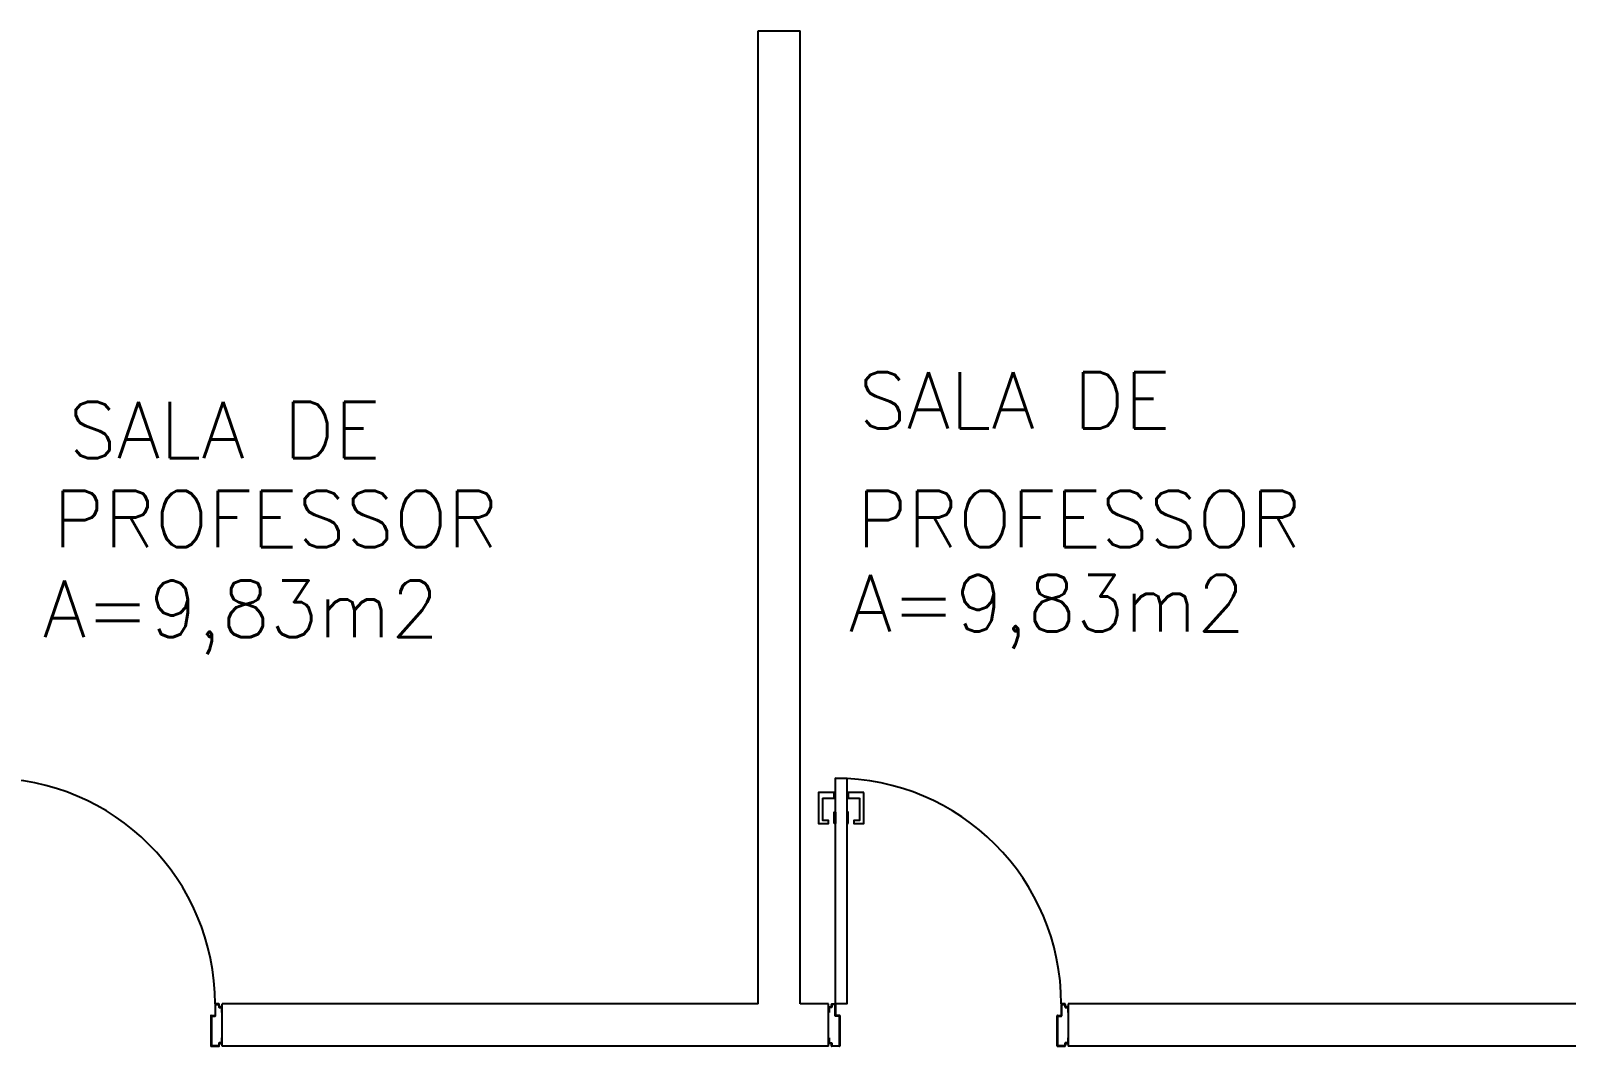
# Model space of a CAD drawing. Header units: millimetres. Extents: x 2128 to 2646, y 1972 to 2207.
# Drawn here: x 2324.58 to 2330.03, y 2111.77 to 2115.37 of the extents above; entities that cross this region are included whole.
import ezdxf

# ---------------------------------------------------------------- set-up
doc = ezdxf.new("R2010")
doc.units = ezdxf.units.MM
for name, color, linetype in [('AR-ALV', 2, 'Continuous'), ('AR-PORTA', 1, 'Continuous'), ('maçaneta', 1, 'Continuous'), ('mov', 1, 'Continuous'), ('PM-PERFIL U-C', 2, 'Continuous'), ('pm1', 2, 'Continuous'), ('TEXTO', 2, 'Continuous'), ('Área', 2, 'Continuous')]:
    doc.layers.add(name, color=color, linetype=linetype)
doc.styles.add('UNB-100', font='simplex.shx', dxfattribs={"height": 0.2})

# ---------------------------------------------------------------- blocks, each defined once
blk = doc.blocks.new('PM3')
at = {"layer": 'maçaneta'}
for points in [[(0.02, 0.825), (-0.035, 0.825), (-0.035, 0.715), (0, 0.715), (0, 0.725), (-0.02, 0.725), (-0.02, 0.8035, -0.414214), (-0.0185, 0.805), (0.02, 0.805)], [(0.125, 0.825), (0.07, 0.825), (0.07, 0.805), (0.1085, 0.805, -0.414214), (0.11, 0.8035), (0.11, 0.725), (0.09, 0.725), (0.09, 0.715), (0.125, 0.715)]]:
    blk.add_lwpolyline(points, format="xyb", close=True, dxfattribs=at)
for points in [[(0.02, 0.715), (0.02, 0.755), (0.025, 0.755), (0.025, 0.715)], [(0.07, 0.715), (0.07, 0.755), (0.065, 0.755), (0.065, 0.715)]]:
    blk.add_lwpolyline(points, close=True, dxfattribs=at)
at = {"layer": 'mov'}
blk.add_arc((0.025, 0.075), 0.8, 0, 90, dxfattribs=at)
at = {"layer": 'PM-PERFIL U-C'}
for p, q in [((0, 0.045), (0, 0.0635)), ((0.0015, 0.065), (0.01, 0.065)), ((0.002, 0.063), (0.002, 0.045)), ((0.0105, 0.063), (0.002, 0.063)), ((0.01, 0.065), (0.01, 0.0735)), ((0.0115, 0.075), (0.0235, 0.075)), ((0.012, 0.073), (0.012, 0.0645)), ((0.023, 0.073), (0.012, 0.073)), ((0.023, 0.0335), (0.023, 0.073)), ((0.025, 0.0735), (0.025, 0.034)), ((0.825, 0.0735), (0.825, 0.034)), ((0.8385, 0.075), (0.8265, 0.075)), ((0.827, 0.073), (0.838, 0.073)), ((0.827, 0.0335), (0.827, 0.073)), ((0.838, 0.073), (0.838, 0.0645)), ((0.8395, 0.063), (0.848, 0.063)), ((0.84, 0.065), (0.84, 0.0735)), ((0.8485, 0.065), (0.84, 0.065)), ((0.848, 0.063), (0.848, 0.045)), ((0.85, 0.045), (0.85, 0.0635)), ((0.002, 0.045), (0, 0.045)), ((0.038, 0.032), (0.0245, 0.032)), ((0.0385, 0.034), (0.025, 0.034)), ((0.038, 0.032), (0.038, -0.073)), ((0.04, 0.0325), (0.04, -0.0735)), ((0.81, 0.0325), (0.81, -0.0735)), ((0.8115, 0.034), (0.825, 0.034)), ((0.812, 0.032), (0.8255, 0.032)), ((0.812, 0.032), (0.812, -0.073)), ((0.848, 0.045), (0.85, 0.045)), ((0, -0.045), (0.002, -0.045)), ((0, -0.0635), (0, -0.045)), ((0.002, -0.045), (0.002, -0.063)), ((0.85, -0.045), (0.848, -0.045)), ((0.848, -0.045), (0.848, -0.063)), ((0.85, -0.0635), (0.85, -0.045)), ((0.01, -0.065), (0.0015, -0.065)), ((0.002, -0.063), (0.0105, -0.063)), ((0.01, -0.0735), (0.01, -0.065)), ((0.0385, -0.075), (0.0115, -0.075)), ((0.012, -0.0645), (0.012, -0.073)), ((0.012, -0.073), (0.038, -0.073)), ((0.8115, -0.075), (0.8385, -0.075)), ((0.838, -0.073), (0.812, -0.073)), ((0.838, -0.0645), (0.838, -0.073)), ((0.848, -0.063), (0.8395, -0.063)), ((0.84, -0.0735), (0.84, -0.065)), ((0.84, -0.065), (0.8485, -0.065))]:
    blk.add_line(p, q, dxfattribs=at)
for centre, start, end in [((0.0015, 0.0635), 90, 180), ((0.0115, 0.0735), 90, 180), ((0.0105, 0.0645), 270, 0), ((0.0235, 0.0735), 360, 90), ((0.8265, 0.0735), 90, 180), ((0.8395, 0.0645), 180, 270), ((0.8385, 0.0735), 0, 90), ((0.8485, 0.0635), 0, 90), ((0.0245, 0.0335), 180, 270), ((0.0385, 0.0325), 0, 90), ((0.8115, 0.0325), 90, 180), ((0.8255, 0.0335), 270, 0), ((0.0015, -0.0635), 180, 270), ((0.0115, -0.0735), 180, 270), ((0.0105, -0.0645), 0, 90), ((0.0385, -0.0735), 269.9386, 0), ((0.8115, -0.0735), 180, 270.0614), ((0.8395, -0.0645), 90, 180), ((0.8385, -0.0735), 270, 0), ((0.8485, -0.0635), 270, 0)]:
    blk.add_arc(centre, 0.0015, start, end, dxfattribs=at)
at = {"layer": 'pm1'}
blk.add_lwpolyline([(0.065, 0.875), (0.065, 0.075), (0.025, 0.075), (0.025, 0.875)], close=True, dxfattribs=at)

msp = doc.modelspace()

# ---------------------------------------------------------------- linework, layer by layer
at = {"layer": 'AR-ALV'}
for p, q in [((2327.1615, 2111.9151), (2327.1615, 2115.3651)), ((2327.1615, 2115.3651), (2327.3115, 2115.3651)), ((2327.3115, 2111.9151), (2327.3115, 2115.3651)), ((2325.2615, 2111.7651), (2325.2615, 2111.9151)), ((2327.1615, 2111.9151), (2325.2616, 2111.9151)), ((2327.4115, 2111.9151), (2327.3115, 2111.9151)), ((2327.4115, 2111.7651), (2327.4115, 2111.9151)), ((2330.1615, 2111.9151), (2328.2615, 2111.9151)), ((2328.2615, 2111.9151), (2328.2615, 2111.7651)), ((2327.4115, 2111.7651), (2325.2616, 2111.7651)), ((2331.5115, 2111.7651), (2328.2615, 2111.7651))]:
    msp.add_line(p, q, dxfattribs=at)

# ---------------------------------------------------------------- block references
at = {"layer": 'AR-PORTA'}
for p in [(2324.4115, 2111.8401), (2327.4115, 2111.8401)]:
    msp.add_blockref('PM3', p, dxfattribs=at)

# ---------------------------------------------------------------- texts
at = {"layer": 'TEXTO', "style": 'UNB-100'}
for s, p in [('SALA DE', (2327.5175, 2113.9551)), ('SALA DE', (2324.7167, 2113.8499)), ('PROFESSOR', (2324.663, 2113.5344)), ('PROFESSOR', (2327.5113, 2113.5344))]:
    msp.add_text(s, height=0.2, dxfattribs=at).set_placement(p)
at = {"layer": 'Área', "style": 'UNB-100'}
for p in [(2324.6255, 2113.2159), (2327.4833, 2113.2358)]:
    msp.add_text('A=9,83m2', height=0.2, dxfattribs=at).set_placement(p)

doc.saveas('drawing.dxf')
